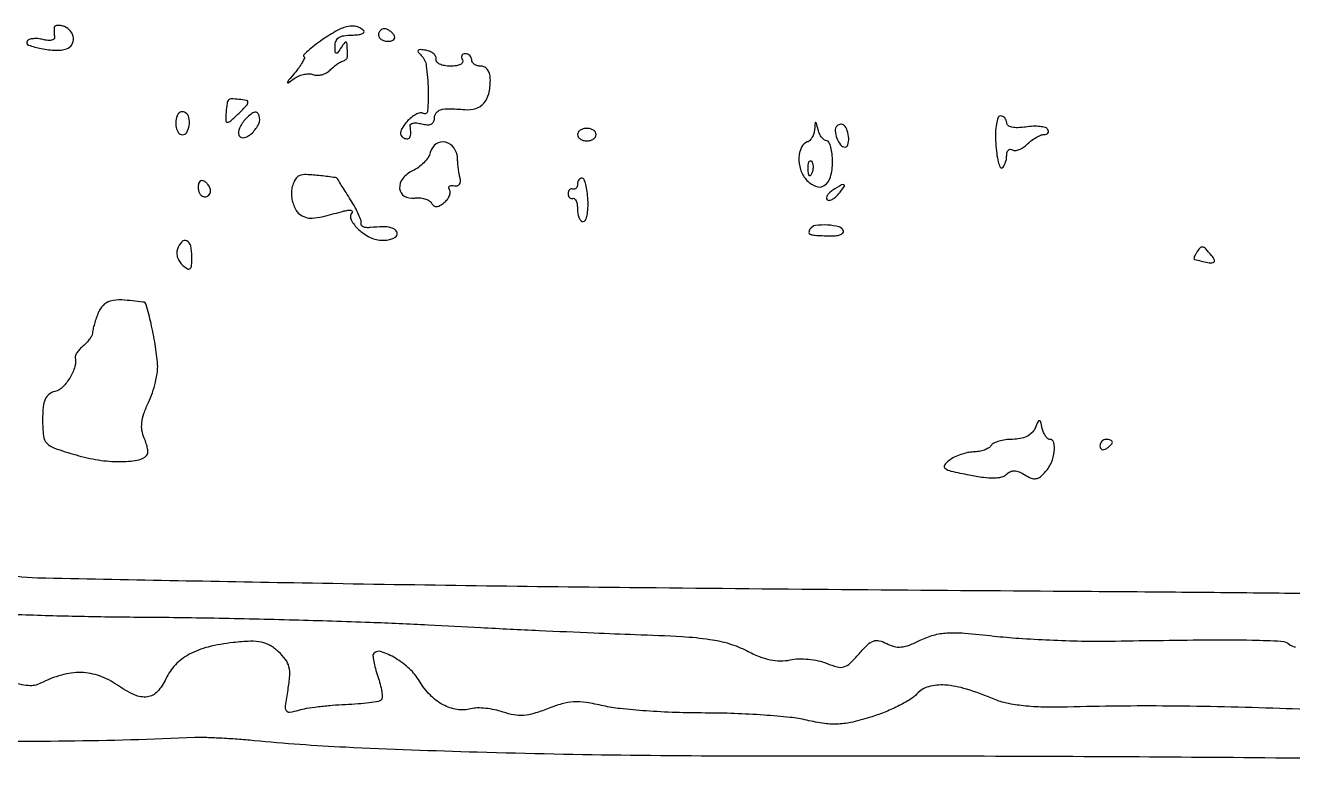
# Model space of a CAD drawing. Extents: x 0 to 5034, y 0 to 2560.
# Drawn here: x 1700.2 to 1904, y 2281.1 to 2402.6 of the extents above; entities that cross this region are included whole.
import ezdxf

# ---------------------------------------------------------------- set-up
doc = ezdxf.new("R2010")
doc.units = 0

msp = doc.modelspace()

# ---------------------------------------------------------------- linework, layer by layer
for points in [[(1704.881579, 2402.218615, 0.031488), (1704.847535, 2401.880563, 0.016022), (1704.845241, 2401.453249, 0.015852), (1704.8711, 2401.010771, 0.022839), (1704.924169, 2400.622231, -0.274543), (1704.817229, 2400.333284, -0.12555), (1704.438164, 2400.159137, -0.072349), (1703.815108, 2400.136439, -0.036953), (1703.043586, 2400.278351, 0.039669), (1702.226085, 2400.424142, 0.049938), (1701.45754, 2400.422138, 0.058539), (1700.843821, 2400.28532, 0.171896), (1700.5112, 2400.018122, 0.480574), (1700.735079, 2399.390021, 0.034822), (1702.779049, 2398.840132, 0.035608), (1705.149079, 2398.549531, 0.093413), (1706.840019, 2398.780006, 0.172282), (1707.698838, 2399.450629, 0.16684), (1707.956621, 2400.522653, 0.147199), (1707.505293, 2401.630225, 0.132045), (1706.5, 2402.361626, 0.042898), (1705.916805, 2402.529746, 0.070882), (1705.405839, 2402.557054, 0.10338), (1705.043857, 2402.44739, 0.230792)], [(1748, 2400.270938, 0.01223), (1746.693143, 2399.32369, 0.021885), (1745.675, 2398.474065, 0.019616), (1744.970706, 2397.77955, 0.466483), (1745, 2397.536171, -0.358163), (1745.081629, 2397.276781, -0.032474), (1744.765625, 2396.61908, -0.03059), (1744.230835, 2395.792009, -0.018138), (1743.5, 2394.872221, 0.003954), (1742.534367, 2393.725276, 0.108736), (1742.355209, 2393.377119, 0.698953), (1742.458023, 2393.305355, 0.012006), (1743.237265, 2393.879109, -0.055725), (1744.011867, 2394.351202, -0.049998), (1744.900074, 2394.661505, -0.053078), (1745.763383, 2394.77449, -0.097933), (1746.458326, 2394.654365, 0.091909), (1747.120874, 2394.531676, 0.062882), (1747.881945, 2394.627925, 0.060922), (1748.621408, 2394.917367, 0.072782), (1749.221061, 2395.363918, -0.020057), (1749.76576, 2395.866586, -0.020562), (1750.344624, 2396.319624, -0.020828), (1750.87756, 2396.669773, -0.076625), (1751.25, 2396.821429, 0.059533), (1751.536776, 2396.926978, 0.066058), (1751.779687, 2397.09442, 0.075298), (1751.943985, 2397.295509, 0.134485), (1752, 2397.5, 0.00511), (1751.981104, 2399.348941, 0.142851), (1751.838218, 2399.804038, 0.509105), (1751.583739, 2399.814473, 0.024063), (1751, 2399, -0.011213), (1750.436556, 2398.169589, -0.309569), (1750.201904, 2398.083458, -0.327416), (1750.047261, 2398.271084, -0.011938), (1750.015313, 2399.25, -0.10403), (1750.174213, 2400.039696, -0.146412), (1750.632375, 2400.587373, -0.106559), (1751.442549, 2400.90262, -0.039713), (1752.666667, 2401, 0.024643), (1753.643799, 2401.048188, 0.060252), (1754.345664, 2401.204336, 0.149453), (1754.657008, 2401.434204, 0.371703), (1754.637722, 2401.695611, 0.133221), (1753.491919, 2402.35244, 0.117298), (1752.111071, 2402.382968, 0.073489), (1750.349168, 2401.723522, 0.024476)], [(1757, 2401, 0.153634), (1757.120018, 2400.618621, 0.097988), (1757.457961, 2400.29375, 0.080552), (1757.962904, 2400.074545, 0.062283), (1758.559017, 2400, 0.066118), (1759.110654, 2400.073267, 0.138808), (1759.478525, 2400.29375, 0.191142), (1759.607943, 2400.620352, 0.139169), (1759.5, 2401, 0.06081), (1759.193797, 2401.382515, 0.051032), (1758.7871, 2401.70625, 0.053229), (1758.346558, 2401.926698, 0.089642), (1757.940983, 2402, 0.105429), (1757.581949, 2401.923444, 0.099231), (1757.276414, 2401.70625, 0.096318), (1757.071618, 2401.381732, 0.092995)], [(1763.869301, 2397.730699, -0.166204), (1764.684934, 2396.067763, -0.024562), (1764.978857, 2392.282295, -0.026682), (1764.891917, 2388.80205, -0.561344), (1764.133647, 2388.417402, 0.199468), (1763.681002, 2388.490359, 0.062069), (1763.022765, 2388.244143, 0.051025), (1762.282442, 2387.75499, 0.037365), (1761.568504, 2387.075696, 0.03368), (1760.891525, 2386.218083, 0.089234), (1760.57208, 2385.508286, 0.148872), (1760.600265, 2384.952556, 0.169335), (1760.934857, 2384.54026, 0.119593), (1761.580927, 2384.329369, 0.280149), (1762.016708, 2384.550091, 0.147921), (1762.198738, 2385.229002, 0.037433), (1762.075831, 2386.377769, -0.27467), (1762.182842, 2386.666699, -0.125488), (1762.562128, 2386.840787, -0.072311), (1763.185506, 2386.863402, -0.036934), (1763.95741, 2386.721388, 0.045692), (1764.847361, 2386.573695, 0.119748), (1765.481858, 2386.679492, 0.172211), (1765.860089, 2387.028096, 0.121863), (1766, 2387.59362, -0.149413), (1766.268803, 2388.473069, -0.175063), (1766.969644, 2388.985048, -0.077881), (1768.335652, 2389.162048, -0.014267), (1770.885758, 2389.021335, 0.095431), (1772.640642, 2389.209174, 0.140844), (1773.931094, 2390.048686, 0.119419), (1774.715477, 2391.568423, 0.058053), (1774.984687, 2393.75, 0.057171), (1774.886671, 2394.659015, 0.090659), (1774.580799, 2395.377552, 0.113373), (1774.101281, 2395.834899, 0.134796), (1773.5, 2396, -0.064853), (1772.926543, 2396.074694, -0.082425), (1772.440625, 2396.29375, -0.098894), (1772.115568, 2396.618646, -0.148195), (1772, 2397, 0.105053), (1771.918938, 2397.381556, 0.099167), (1771.688914, 2397.70625, 0.09642), (1771.345238, 2397.923877, 0.093332), (1770.940983, 2398, 0.108972), (1770.586039, 2397.921712, 0.182303), (1770.3746, 2397.70625, 0.161196), (1770.343488, 2397.3821, 0.082592), (1770.5, 2397, -0.253782), (1770.521766, 2396.615199, -0.1651), (1770.205217, 2396.287316, -0.083483), (1769.520664, 2396.068671, -0.035659), (1768.559017, 2396, -0.042171), (1767.596891, 2396.081292, -0.070627), (1766.825149, 2396.328167, -0.104237), (1766.35515, 2396.691694, -0.23543), (1766.25, 2397.117163, 0.167355), (1766.199609, 2397.567297, 0.102233), (1765.874107, 2397.998261, 0.080634), (1765.320098, 2398.345012, 0.058348), (1764.619301, 2398.547862, 0.018889), (1763.717786, 2398.663358, 0.233583), (1763.404429, 2398.542074, 0.364135), (1763.392605, 2398.274389, 0.032792)], [(1732.923489, 2390.583333, 0.150685), (1732.656332, 2390.021155, 0.017773), (1732.50397, 2388.628435, 0.013545), (1732.438908, 2387.225299, 0.419862), (1732.659912, 2387, 0.181536), (1733.258483, 2387.22473, 0.01381), (1734.548904, 2388.417129, 0.013599), (1735.773191, 2389.679601, 0.187877), (1736, 2390.261905, 0.368662), (1735.802012, 2390.493931, 0.013472), (1734.564435, 2390.657041, 0.015362), (1733.321945, 2390.748378, 0.221182)], [(1724.754232, 2388.266312, 0.084697), (1724.436116, 2387.221291, 0.082939), (1724.479003, 2386.121909, 0.104464), (1724.84371, 2385.288862, 0.234312), (1725.437328, 2384.972506, 0.26629), (1726.162879, 2385.360605, 0.1021), (1726.575922, 2386.472687, 0.093314), (1726.533019, 2387.735512, 0.201974), (1725.980032, 2388.512341, 0.086456), (1725.629461, 2388.652808, 0.102024), (1725.272696, 2388.654687, 0.11056), (1724.965717, 2388.518222, 0.11748)], [(1735.696166, 2387.553309, 0.04518), (1735.086501, 2386.822247, 0.056522), (1734.669599, 2386.044152, 0.067394), (1734.493267, 2385.336984, 0.167376), (1734.609133, 2384.823419, 0.353257), (1735.480846, 2384.516949, 0.111541), (1736.733431, 2385.307913, 0.085616), (1737.742104, 2386.737109, 0.193751), (1737.821429, 2388.035714, 0.133704), (1737.524872, 2388.480955, 0.239579), (1737.108952, 2388.585868, 0.115436), (1736.525743, 2388.301943, 0.025627)], [(1856.240562, 2383.60161, 0.016614), (1856.393506, 2381.946418, 0.031356), (1856.644102, 2380.62961, 0.039941), (1856.943352, 2379.757625, 0.455), (1857.25, 2379.660627, 0.114799), (1857.53774, 2379.943148, 0.050054), (1857.779687, 2380.424296, 0.045939), (1857.944459, 2381.010316, 0.045602), (1858, 2381.618034, -0.062596), (1858.067008, 2382.151175, -0.132933), (1858.270068, 2382.510498, -0.191609), (1858.570614, 2382.642368, -0.148175), (1858.91938, 2382.549826, 0.163911), (1859.381589, 2382.442265, 0.068447), (1860.012017, 2382.591854, 0.057548), (1860.702537, 2382.955412, 0.046485), (1861.347952, 2383.490809, -0.033625), (1862.008874, 2384.068349, -0.032903), (1862.745886, 2384.556675, -0.034725), (1863.448952, 2384.89626, -0.095422), (1863.987588, 2385, 0.078586), (1864.381273, 2385.06226, 0.156492), (1864.634688, 2385.244773, 0.185102), (1864.70982, 2385.516133, 0.114907), (1864.603045, 2385.833269, 0.190128), (1864.209719, 2386.127007, 0.039397), (1863.345151, 2386.290527, 0.036223), (1862.247279, 2386.329802, 0.027275), (1861.044028, 2386.21977, -0.029017), (1859.797337, 2386.11014, -0.061407), (1858.83313, 2386.200036, -0.097873), (1858.219579, 2386.467251, -0.246021), (1858, 2386.886501, 0.08946), (1857.923323, 2387.311626, 0.095168), (1857.703477, 2387.67291, 0.099839), (1857.375666, 2387.914623, 0.10952), (1856.990562, 2388, 0.318049), (1856.610048, 2387.730716, 0.042569), (1856.348962, 2386.724937, 0.036033), (1856.211443, 2385.309574, 0.020938)], [(1789, 2385, 0.148195), (1789.115568, 2384.618646, 0.098894), (1789.440625, 2384.29375, 0.082425), (1789.926543, 2384.074694, 0.064853), (1790.5, 2384, 0.064853), (1791.073457, 2384.074694, 0.082425), (1791.559375, 2384.29375, 0.098894), (1791.884432, 2384.618646, 0.148195), (1792, 2385, 0.148195), (1791.884432, 2385.381354, 0.098894), (1791.559375, 2385.70625, 0.082425), (1791.073457, 2385.925306, 0.064853), (1790.5, 2386, 0.064853), (1789.926543, 2385.925306, 0.082425), (1789.440625, 2385.70625, 0.098894), (1789.115568, 2385.381354, 0.148195)], [(1827.116001, 2385.833333, -0.056827), (1826.993188, 2385.169811, -0.057314), (1826.724329, 2384.553001, -0.063039), (1826.357707, 2384.072201, -0.118466), (1825.945544, 2383.815181, 0.209118), (1824.989625, 2382.952723, 0.096962), (1824.598746, 2381.291825, 0.084223), (1824.849325, 2379.378656, 0.105274), (1825.71863, 2377.817439, 0.111654), (1827.270324, 2376.684704, 0.251526), (1828.677872, 2376.804123, 0.184124), (1829.675926, 2378.175399, 0.066345), (1830, 2380.606989, 0.025814), (1829.932829, 2381.907181, 0.040867), (1829.727789, 2383.003303, 0.049371), (1829.431168, 2383.778912, 0.284001), (1829.073324, 2384, -0.159836), (1828.68505, 2384.127374, -0.067019), (1828.284521, 2384.514062, -0.05682), (1827.932857, 2385.080469, -0.046657), (1827.689326, 2385.75, 0.003074), (1827.40288, 2386.819208, 0.298018), (1827.290055, 2386.918886, 0.431643), (1827.194241, 2386.842879, 0.003928)], [(1830.735568, 2386.402234, 0.214125), (1830.436972, 2385.617336, 0.075704), (1830.692941, 2384.41333, 0.076644), (1831.29082, 2383.353408, 0.229986), (1832.018505, 2383, 0.339061), (1832.480615, 2383.354072, 0.0772), (1832.595258, 2384.400556, 0.065149), (1832.379928, 2385.617777, 0.120628), (1831.862278, 2386.471056, 0.112247), (1831.614623, 2386.626959, 0.100155), (1831.313117, 2386.669029, 0.094364), (1831.003941, 2386.590354, 0.087233)], [(1765.321626, 2382.121898, -0.082988), (1764.9645, 2381.325139, -0.044621), (1764.28878, 2380.482935, -0.042841), (1763.425067, 2379.725664, -0.051714), (1762.495234, 2379.179782, 0.117966), (1760.912578, 2377.945444, 0.185878), (1760.399833, 2376.322515, 0.250198), (1761.144094, 2375.113695, 0.169689), (1762.765273, 2374.79785, -0.052541), (1763.602561, 2374.830333, -0.054518), (1764.417466, 2374.686137, -0.060472), (1765.090911, 2374.397542, -0.123514), (1765.500438, 2373.999292, 0.093161), (1765.895162, 2373.566441, 0.170922), (1766.344707, 2373.423887, 0.125407), (1766.887733, 2373.580629, 0.040574), (1767.578017, 2374.064749, 0.055611), (1768.071579, 2374.576849, 0.068185), (1768.401265, 2375.15306, 0.081427), (1768.524732, 2375.70249, 0.154237), (1768.41466, 2376.138083, -0.116912), (1768.306885, 2376.462427, -0.245286), (1768.405837, 2376.701093, -0.168168), (1768.707182, 2376.815716, -0.058776), (1769.17567, 2376.774777, 0.112208), (1769.659346, 2376.783919, 0.169171), (1770.009212, 2377.011917, 0.147448), (1770.171854, 2377.437169, 0.079885), (1770.122807, 2378, -0.01765), (1769.976459, 2378.683076, -0.0107), (1769.849346, 2379.5, -0.010715), (1769.757825, 2380.317179, -0.018518), (1769.721553, 2381, 0.142515), (1769.168166, 2382.794266, 0.186842), (1767.783479, 2383.780897, 0.220356), (1766.272958, 2383.499595, 0.176066)], [(1826.683114, 2378.8125, -0.054073), (1826.461564, 2378.395823, -0.470617), (1826.279315, 2378.37858, -0.168741), (1826.137993, 2378.670344, -0.018894), (1826.078947, 2379.416667, -0.028489), (1826.089945, 2380.112848, -0.077125), (1826.200665, 2380.592839, -0.208169), (1826.385309, 2380.77538, -0.296942), (1826.604167, 2380.729167, -0.126455), (1826.797407, 2380.402231, -0.060344), (1826.876576, 2379.916927, -0.05415), (1826.839148, 2379.359369, -0.051402)], [(1744.25, 2378.358514, 0.129338), (1743.771082, 2377.990646, 0.060382), (1743.367188, 2377.313677, 0.053943), (1743.09277, 2376.455623, 0.050481), (1743, 2375.539111, 0.048463), (1743.092422, 2374.587823, 0.042418), (1743.367188, 2373.626824, 0.044669), (1743.770693, 2372.796913, 0.089526), (1744.25, 2372.25087, 0.088313), (1745.246289, 2371.712212, 0.092961), (1746.349148, 2371.563439, 0.0474), (1747.961425, 2371.80057, 0.007862), (1751, 2372.597464, -0.020748), (1751.913773, 2372.812109, -0.064342), (1752.544672, 2372.850465, -0.246454), (1752.772023, 2372.710741, -0.331632), (1752.747818, 2372.478802, 0.316063), (1752.592164, 2371.307943, 0.087954), (1753.784674, 2369.757209, 0.071849), (1755.714975, 2368.446968, 0.113708), (1757.654988, 2368, 0.040731), (1758.552852, 2368.073264, 0.060135), (1759.311153, 2368.29375, 0.079078), (1759.826382, 2368.61743, 0.216295), (1760, 2369, 0.208949), (1759.722155, 2369.635836, 0.127225), (1758.988231, 2370.030859, 0.065948), (1757.699333, 2370.171867, 0.019871), (1755.727793, 2370.048534, -0.042998), (1755.06609, 2370.037768, -0.081225), (1754.548021, 2370.160038, -0.133484), (1754.253076, 2370.388599, -0.238669), (1754.200177, 2370.68338, 0.157073), (1754.190223, 2371.166848, 0.020353), (1753.809001, 2372.141368, 0.022112), (1753.242331, 2373.291454, 0.016808), (1752.525044, 2374.5, -0.001177), (1751.785286, 2375.662051, -0.001827), (1751.153168, 2376.66831, -0.000525), (1750.607481, 2377.546122, -0.060464), (1750.55061, 2377.668716, 0.282763), (1750.07166, 2378.07714, 0.011477), (1747.719054, 2378.389498, 0.016894), (1745.395302, 2378.56472, 0.110251)], [(1789, 2377, -0.077096), (1788.943642, 2376.636664, -0.119977), (1788.779687, 2376.367188, -0.144529), (1788.535323, 2376.234221, -0.134046), (1788.25, 2376.25, 0.134046), (1787.964677, 2376.265779, 0.144529), (1787.720313, 2376.132812, 0.119977), (1787.556358, 2375.863336, 0.077096), (1787.5, 2375.5, 0.077096), (1787.556358, 2375.136664, 0.119977), (1787.720313, 2374.867188, 0.144529), (1787.964677, 2374.734221, 0.134046), (1788.25, 2374.75, -0.27534), (1788.535471, 2374.687476, -0.1036), (1788.779687, 2374.339062, -0.06528), (1788.945946, 2373.748711, -0.036051), (1789, 2373, 0.044491), (1789.068259, 2372.234412, 0.064329), (1789.272868, 2371.5875, 0.084193), (1789.573916, 2371.150091, 0.202712), (1789.928911, 2371, 0.298728), (1790.275976, 2371.227673, 0.049612), (1790.5324, 2372.026808, 0.040585), (1790.680273, 2373.155852, 0.025066), (1790.678911, 2374.495516, 0.020138), (1790.556082, 2375.835507, 0.031947), (1790.332243, 2376.965541, 0.033558), (1790.052218, 2377.792469, 0.301469), (1789.75, 2377.995516, 0.132652), (1789.464005, 2377.920113, 0.101241), (1789.220313, 2377.704933, 0.088332), (1789.056381, 2377.381773, 0.073443)], [(1728, 2376.559017, 0.062283), (1728.074545, 2375.962904, 0.080552), (1728.29375, 2375.457961, 0.097988), (1728.618621, 2375.120018, 0.153634), (1729, 2375, 0.092995), (1729.381732, 2375.071618, 0.096318), (1729.70625, 2375.276414, 0.099231), (1729.923444, 2375.581949, 0.105429), (1730, 2375.940983, 0.089642), (1729.926698, 2376.346558, 0.053229), (1729.70625, 2376.7871, 0.051032), (1729.382515, 2377.193797, 0.06081), (1729, 2377.5, 0.139169), (1728.620352, 2377.607943, 0.191142), (1728.29375, 2377.478525, 0.138808), (1728.073267, 2377.110654, 0.066118)], [(1830.02896, 2376.03906, 0.044429), (1829.507686, 2375.640546, 0.073916), (1829.159984, 2375.21208, 0.108439), (1829.032091, 2374.823706, 0.225585), (1829.13646, 2374.530207, 0.234162), (1829.452534, 2374.423579, 0.085026), (1829.916631, 2374.569338, 0.06172), (1830.453252, 2374.934292, 0.039407), (1830.979944, 2375.475834, 0.011124), (1831.89468, 2376.6293, 0.447869), (1831.839289, 2376.911334, 0.273213), (1831.458847, 2376.911828, 0.007952)], [(1826.367878, 2369.786222, 0.128551), (1826.209012, 2369.268761, 0.331154), (1826.41636, 2368.963984, 0.069297), (1827.180848, 2368.812633, 0.004275), (1829.5, 2368.7, 0.033462), (1830.440512, 2368.725326, 0.060493), (1831.192188, 2368.889205, 0.094945), (1831.651489, 2369.155131, 0.290834), (1831.75, 2369.484527, 0.26794), (1831.052136, 2370.163613, 0.048083), (1829.186312, 2370.449591, 0.04802), (1827.270156, 2370.372963, 0.223957)], [(1724.66643, 2366.573113, 0.104173), (1724.564756, 2365.938286, 0.06997), (1724.702888, 2365.214179, 0.066075), (1725.04973, 2364.514418, 0.071608), (1725.559441, 2363.950668, 0.044371), (1726.32057, 2363.425425, 0.335831), (1726.726644, 2363.479603, 0.183144), (1726.954072, 2363.978267, 0.016407), (1727, 2365.377555, 0.056175), (1726.806676, 2367.092843, 0.221748), (1726.171212, 2367.910111, 0.343757), (1725.382627, 2367.759479, 0.088591)], [(1888.5, 2366, 0.024465), (1888.285131, 2365.610999, 0.044078), (1888.154287, 2365.271275, 0.062476), (1888.115545, 2365.022916, 0.353185), (1888.190983, 2364.923489, 0.009465), (1890.352713, 2364.431485, 0.110428), (1891.213243, 2364.444488, 0.46087), (1891.398728, 2364.80783, 0.075397), (1890.933363, 2365.580293, 0.015231), (1889.994387, 2366.644027, 0.16301), (1889.494248, 2366.913356, 0.261772), (1889.059937, 2366.759111, 0.041002)], [(1711.89451, 2356.22254, 0.010395), (1711.552067, 2355.262212, 0.01158), (1711.262762, 2354.322259, 0.010965), (1711.052901, 2353.512199, 0.057956), (1711, 2353.057345, -0.121923), (1710.9024, 2352.663042, -0.035169), (1710.568766, 2352.125656, -0.033116), (1710.093814, 2351.552674, -0.029944), (1709.531971, 2351.026533, 0.029737), (1708.982174, 2350.5121, 0.03792), (1708.543983, 2349.973931, 0.041702), (1708.262107, 2349.486379, 0.174129), (1708.230096, 2349.154088, -0.136459), (1708.197498, 2347.704258, -0.061472), (1707.421114, 2345.949305, -0.061384), (1706.238302, 2344.431283, -0.133405), (1704.966881, 2343.70159, 0.099392), (1704.004006, 2343.231814, 0.128988), (1703.402572, 2342.46037, 0.080444), (1703.088034, 2341.202809, 0.02114), (1703, 2339.121555, 0.026093), (1703.134697, 2336.542271, 0.166287), (1703.677871, 2335.370021, 0.120586), (1704.909821, 2334.585034, 0.011099), (1708.391109, 2333.488632, 0.031461), (1711.970968, 2332.68807, 0.03837), (1715.391998, 2332.412402, 0.042177), (1718.212694, 2332.640242, 0.15638), (1719.779783, 2333.44645, 0.198466), (1719.923812, 2333.793324, 0.040788), (1719.869868, 2334.467798, 0.037126), (1719.671458, 2335.294458, 0.027488), (1719.336029, 2336.172956, -0.067101), (1718.975548, 2337.400187, -0.067645), (1718.954355, 2338.675595, -0.054242), (1719.290834, 2340.133345, -0.025291), (1720.021576, 2341.932534, 0.02731), (1720.643531, 2343.481778, 0.022751), (1721.136779, 2345.186432, 0.023352), (1721.444552, 2346.791326, 0.056059), (1721.48176, 2348, 0.019465), (1721.087693, 2351.263976, 0.017323), (1720.429666, 2354.618184, 0.009242), (1719.674487, 2357.615113, 0.30358), (1719.138709, 2358.081242, 0.015402), (1715.750731, 2358.406516, 0.079183), (1713.878171, 2358.23163, 0.143372), (1712.714802, 2357.540642, 0.09698)], [(1862.547769, 2337.75, -0.102554), (1862.038485, 2337.028942, -0.074768), (1861.227613, 2336.471573, -0.064952), (1860.17376, 2336.11857, -0.048412), (1858.952028, 2336, 0.032553), (1857.82187, 2335.926341, 0.037968), (1856.768972, 2335.70625, 0.041415), (1855.928537, 2335.385343, 0.143394), (1855.5, 2335, -0.119837), (1855.108484, 2334.613706, -0.047067), (1854.419912, 2334.284408, -0.043102), (1853.574968, 2334.054317, -0.041324), (1852.690983, 2333.968197, 0.048922), (1851.723889, 2333.859153, 0.030756), (1850.627247, 2333.553831, 0.030735), (1849.574845, 2333.115711, 0.048361), (1848.742199, 2332.60225, 0.077343), (1848.009007, 2331.841862, 0.410407), (1848.095391, 2331.326517, 0.101315), (1849.032242, 2330.903773, 0.006684), (1851.94535, 2330.287204, 0.015137), (1854.257421, 2329.902364, 0.037451), (1855.971399, 2329.799748, 0.053126), (1857.206612, 2329.950219, 0.140418), (1857.97811, 2330.37811, -0.08949), (1858.57965, 2330.795762, -0.115825), (1859.236358, 2330.927358, -0.091767), (1859.997733, 2330.760394, -0.039859), (1860.921037, 2330.281386, 0.045021), (1861.941761, 2329.765117, 0.134326), (1862.713033, 2329.67897, 0.132468), (1863.427289, 2329.997271, 0.043267), (1864.263256, 2330.806427, 0.080089), (1865.181981, 2332.286977, 0.068177), (1865.654055, 2334.065855, 0.092533), (1865.566983, 2335.484883, 0.343914), (1864.906657, 2336, -0.18588), (1864.585281, 2336.12375, -0.060817), (1864.246947, 2336.514062, -0.050855), (1863.944207, 2337.080173, -0.03869), (1863.728082, 2337.75, 0.008005), (1863.443691, 2338.86015, 0.338063), (1863.260491, 2339, 0.291205), (1863.052024, 2338.867337, 0.006693)], [(1873, 2334.940983, 0.108972), (1873.078288, 2334.586039, 0.182303), (1873.29375, 2334.3746, 0.161196), (1873.6179, 2334.343488, 0.082592), (1874, 2334.5, 0.029505), (1874.382774, 2334.768994, 0.035638), (1874.70625, 2335.066025, 0.038439), (1874.934461, 2335.34829, 0.151918), (1875, 2335.559017, 0.210953), (1874.92554, 2335.727648, 0.081139), (1874.70625, 2335.870461, 0.061769), (1874.382849, 2335.967655, 0.042167), (1874, 2336, 0.105053), (1873.618444, 2335.918938, 0.099167), (1873.29375, 2335.688914, 0.09642), (1873.076123, 2335.345238, 0.093332)]]:
    msp.add_lwpolyline(points, format="xyb", close=True)
for points in [[(1820.128061, 2275.316159, 0.00001), (1809.268711, 2275.199996, 0.000027), (1796.657072, 2275.064151, 0.000018), (1782.170079, 2274.9068, -0.000886)], [(1916.688691, 2311.077756, 0.000078), (1901.8125, 2311.243841, 0.000637), (1885.12442, 2311.406277, 0.000393), (1865.5, 2311.556841, -0.000863), (1797.385384, 2312.143441, -0.00184), (1744.727188, 2312.881613, -0.000693), (1702.166597, 2313.693833, -0.055358), (1695.562354, 2314.564436, 0.026477)], [(1698.412553, 2307.873973, 0.004406), (1708.386626, 2307.572736, 0.003662), (1719, 2307.423538, -0.002953), (1730.571134, 2307.277292, -0.002146), (1743.44375, 2306.983292, -0.002167), (1755.656846, 2306.598917, -0.004752), (1765, 2306.175384, 0.001201), (1773.475037, 2305.730883, 0.000896), (1782.825027, 2305.279811, 0.000905), (1791.63944, 2304.886404, 0.002061), (1798.297963, 2304.628796, -0.005185), (1805.823079, 2304.290572, -0.022339), (1810.280183, 2303.843566, -0.037001), (1813.424349, 2303.145102, -0.047015), (1816.176874, 2302.024826, 0.025599), (1818.194451, 2301.101231, 0.042526), (1819.984111, 2300.561101, 0.049443), (1821.626168, 2300.380896, 0.056737), (1823.19496, 2300.54282, -0.048317), (1824.529963, 2300.703313, -0.029423), (1826.118949, 2300.646494, -0.029315), (1827.702838, 2300.401951, -0.045256), (1829.024473, 2299.989863, 0.032355), (1830.75279, 2299.401709, 0.138085), (1831.832078, 2299.413699, 0.121648), (1832.820905, 2299.989951, 0.022673), (1834.272604, 2301.530532, -0.022288), (1835.624999, 2302.967942, -0.105289), (1836.577659, 2303.56719, -0.150053), (1837.511641, 2303.617486, -0.061907), (1838.706034, 2303.157326, 0.062916), (1839.895544, 2302.701791, 0.085242), (1841.041316, 2302.621464, 0.066349), (1842.352767, 2302.932107, 0.024418), (1844.097963, 2303.698757, -0.046981), (1846.22106, 2304.519413, -0.054444), (1848.35725, 2304.877695, -0.034643), (1851.19864, 2304.843982, -0.008041), (1855.95611, 2304.380081, 0.011368), (1859.944797, 2304.017924, 0.005934), (1864.927732, 2303.738873, 0.005898), (1870.049168, 2303.573508, 0.008975), (1874.5, 2303.562245, -0.001136), (1889.888358, 2303.764593, -0.007741), (1897.481741, 2303.729633, -0.009951), (1902.092736, 2303.545153, -0.159542), (1903.525087, 2302.97918, 0.165145), (1904.459477, 2302.621712, 0.003567)], [(1918.465795, 2292.015812, 0.003651), (1901.896958, 2292.726671, 0.006878), (1884.09325, 2293.11522, 0.00889), (1867.75, 2292.956439, -0.012598), (1863.918139, 2292.947621, -0.020806), (1860.68853, 2293.156214, -0.024783), (1858.036952, 2293.572321, -0.048646), (1856, 2294.20785, 0.024601), (1851.543811, 2295.836765, 0.057952), (1848.069979, 2296.488599, 0.084558), (1845.440737, 2296.227439, 0.142838), (1843.568634, 2295.07584, -0.07062), (1842.528101, 2294.209632, -0.020875), (1840.715725, 2293.192353, -0.020502), (1838.558909, 2292.206503, -0.020751), (1836.337168, 2291.404965, -0.017487), (1833.243214, 2290.54945, -0.045335), (1830.955785, 2290.217314, -0.048176), (1828.727707, 2290.312497, -0.021974), (1825.859793, 2290.843006, 0.030471), (1823.19031, 2291.290064, 0.008601), (1818.9865, 2291.660133, 0.008635), (1814.212035, 2291.91502, 0.009017), (1809.5, 2292, -0.008957), (1804.790623, 2292.084368, -0.008606), (1800.024134, 2292.337413, -0.008566), (1795.830921, 2292.70476, -0.030595), (1793.176407, 2293.148639, 0.019029), (1790.392508, 2293.680579, 0.050706), (1788.374929, 2293.780379, 0.055526), (1786.485957, 2293.470034, 0.026715), (1784.15878, 2292.680208, -0.022759), (1781.993398, 2291.92615, -0.053551), (1780.312612, 2291.615797, -0.062009), (1778.760343, 2291.69078, -0.040848), (1777.027839, 2292.14014, 0.031647), (1775.693106, 2292.512638, 0.02636), (1774.237876, 2292.741773, 0.027167), (1772.879788, 2292.80857, 0.062732), (1771.868524, 2292.675869, -0.103199), (1769.642106, 2292.564215, -0.084854), (1767.382428, 2293.325272, -0.075878), (1765.294113, 2294.898479, -0.060106), (1763.573505, 2297.144853, 0.073506), (1761.997583, 2299.09241, 0.049932), (1759.713056, 2300.807421, 0.051812), (1757.48005, 2301.860427, 0.288233), (1756.245692, 2301.579025, 0.221541), (1756.116998, 2301.225763, 0.021475), (1756.237896, 2300.298313, 0.024054), (1756.494467, 2299.15454, 0.016667), (1756.888889, 2297.888889, -0.019848), (1757.276485, 2296.616714, -0.027795), (1757.51303, 2295.452613, -0.027013), (1757.598913, 2294.510208, -0.208512), (1757.440677, 2294.107344, -0.154014), (1756.991717, 2293.87374, -0.009909), (1755.515849, 2293.644147, -0.013734), (1753.714259, 2293.450559, -0.009758), (1751.686168, 2293.3286, 0.010338), (1749.527335, 2293.196267, 0.009701), (1747.32943, 2292.97286, 0.009715), (1745.388155, 2292.699037, 0.032636), (1744.137424, 2292.413028, -0.034531), (1742.719436, 2292.094417, -0.32485), (1742.196048, 2292.364378, -0.151611), (1742.062861, 2293.161918, -0.007977), (1742.457682, 2295.749519, 0.022997), (1742.729596, 2297.97865, 0.079827), (1742.608254, 2299.421188, 0.098452), (1742.060354, 2300.586494, 0.046282), (1740.947832, 2301.833975, 0.054006), (1739.577893, 2302.858467, 0.083699), (1738.202789, 2303.387395, 0.06045), (1736.424662, 2303.528947, 0.016746), (1733.627574, 2303.319331, 0.033396), (1729.627069, 2302.611772, 0.063063), (1726.574265, 2301.43548, 0.077651), (1724.344459, 2299.744829, 0.085091), (1722.819013, 2297.502122, -0.077648), (1721.462985, 2295.44368, -0.177648), (1719.839979, 2294.595275, -0.141446), (1717.780494, 2294.908612, -0.043527), (1715.024836, 2296.482789, 0.065948), (1712.159393, 2297.953897, 0.079905), (1709.192222, 2298.503434, 0.074793), (1706.048807, 2298.106379, 0.049649), (1702.659272, 2296.775409, -0.144308), (1700.681969, 2296.401788, -0.056061), (1697.932414, 2296.993268, -0.050779)], [(1665.215941, 2287.220247, 0.001311), (1706.873603, 2287.523902, 0.008853), (1727.5, 2288.09367, -0.018964), (1729.079362, 2288.105354, -0.005416), (1731.528125, 2288.004019, -0.005444), (1734.29141, 2287.829484, -0.005752), (1737, 2287.597414, 0.012614), (1751.718127, 2286.539602, 0.004428), (1772.896575, 2285.741503, 0.004162), (1797.495133, 2285.237466, 0.003525), (1823.5, 2285.104509, -0.001053), (1850.844141, 2285.099915, -0.000935), (1879.296691, 2284.982025, -0.000966), (1906.269327, 2284.767719, -0.001606)]]:
    msp.add_lwpolyline(points, format="xyb")

doc.saveas('drawing.dxf')
